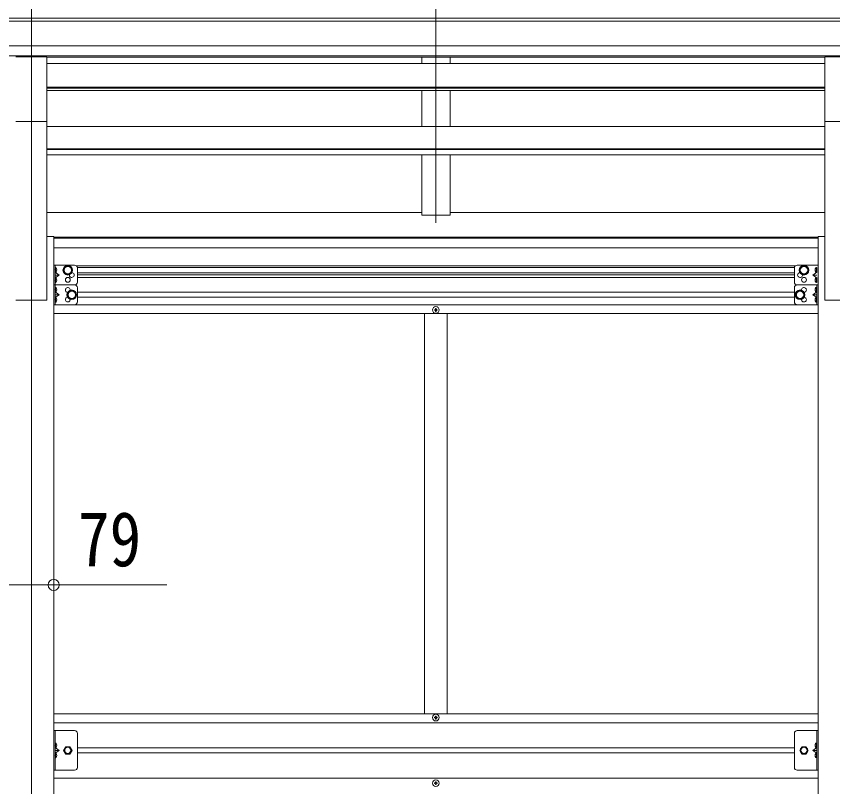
# Model space of a CAD drawing. Units: millimetres at full size; details may follow other scales. Extents: x -5590 to 5652, y -3902 to 3858.
# Drawn here: x 2788 to 4233, y -192 to 1170 of the extents above; entities that cross this region are included whole.
import ezdxf
from ezdxf.enums import TextEntityAlignment as Align

# ---------------------------------------------------------------- set-up
doc = ezdxf.new("R2010")
doc.units = ezdxf.units.MM
doc.header["$LTSCALE"] = 20
doc.header["$PDMODE"] = 32
doc.header["$PDSIZE"] = 20
for name, color, linetype, lineweight in [('0-1_本体', 4, 'Continuous', 9), ('0-2_部品', 7, 'Continuous', 9), ('0-8_PARTS2', 2, 'Continuous', 9), ('0-A_寸法', 6, 'Continuous', 9), ('1-1_GLASS', 4, 'Continuous', 9), ('1-2_GLASS_SEAL', 4, 'Continuous', 9)]:
    doc.layers.add(name, color=color, linetype=linetype, lineweight=lineweight)
doc.styles.add('ＭＳ ゴシック', font='')
doc.styles.get('ＭＳ ゴシック').set_extended_font_data('MS Gothic')

msp = doc.modelspace()

# ---------------------------------------------------------------- linework, layer by layer
at = {"layer": '0-1_本体'}
for p, q in [((2104.8, 1167.03), (4955.8, 1167.03)), ((2104.8, 1161.68), (4955.8, 1161.68)), ((2104.8, 1118.16), (4955.8, 1118.16)), ((2104.8, 1100.48), (4955.8, 1100.48)), ((2841.9, 1098.11), (4218.8, 1098.11)), ((2841.9, 1086.86), (4218.8, 1086.86)), ((3505.4, 1098.05), (3505.4, 1086.86)), ((3555.4, 1098.05), (3555.4, 1086.86)), ((2841.9, 1044.93), (4218.8, 1044.93)), ((2841.9, 1043.43), (4218.8, 1043.43)), ((2841.9, 1039.23), (4218.8, 1039.23)), ((3505.4, 1039.23), (3505.4, 975.5)), ((3555.4, 1039.23), (3555.4, 975.5)), ((2841.9, 668.28), (2841.9, 985.07)), ((4218.8, 985.07), (4218.8, 668.28)), ((2841.92, 975.5), (4218.81, 975.5)), ((2841.9, 936.06), (4218.8, 936.06)), ((2841.9, 934.58), (4218.8, 934.58)), ((2841.9, 925.33), (4218.8, 925.33)), ((3505.4, 925.33), (3505.4, 818.84)), ((3555.4, 925.33), (3555.4, 818.84)), ((2841.9, 823.66), (3505.4, 823.66)), ((3555.4, 823.66), (4218.8, 823.66)), ((3505.4, 818.84), (3555.4, 818.84)), ((2841.9, 780.85), (2853.9, 780.85)), ((2853.9, 780.85), (2853.9, -1681.61)), ((4206.8, 780.84), (4218.8, 780.84)), ((4206.8, 780.84), (4206.8, -1681.61)), ((2853.9, 779.56), (4206.8, 779.56)), ((2853.9, 778.16), (4206.8, 778.16)), ((2853.9, 760.79), (4206.8, 760.79)), ((2786.9, 668.28), (2841.9, 668.28)), ((4218.8, 668.28), (4273.8, 668.28))]:
    msp.add_line(p, q, dxfattribs=at)
at = {"layer": '0-2_部品'}
for p, q in [((2786.9, 1098.79), (2841.9, 1098.79)), ((2841.9, 984.64), (2841.9, 1098.79)), ((4218.8, 1098.79), (4273.8, 1098.79)), ((4218.8, 984.64), (4218.8, 1098.79)), ((2786.9, 984.64), (2841.9, 984.64)), ((4218.8, 984.64), (4273.8, 984.64))]:
    msp.add_line(p, q, dxfattribs=at)
at = {"layer": '0-8_PARTS2'}
for p, q in [((2814.3, 1210.55), (2814.3, -1752.9)), ((3530.4, 1211.97), (3530.4, 805.18))]:
    msp.add_line(p, q, dxfattribs=at)
at = {"layer": '0-A_寸法'}
for p, q in [((2774.8, 164.44), (2853.8, 164.44)), ((2853.8, 164.44), (3053.8, 164.44))]:
    msp.add_line(p, q, dxfattribs=at)
msp.add_point((2853.8, 164.44), dxfattribs=at)
at = {"layer": '1-1_GLASS'}
for p, q in [((2893.8, 729.28), (4166.8, 729.28)), ((2895.78, 725.78), (4164.83, 725.78)), ((2895.8, 716.78), (4164.8, 716.78)), ((2895.8, 713.28), (4164.8, 713.28)), ((4164.8, 708.28), (2895.8, 708.28)), ((2895.8, 682.4), (4164.8, 682.4)), ((2786.8, 668.28), (2841.8, 668.28)), ((2895.8, 673.4), (4164.8, 673.4)), ((4218.8, 668.28), (4273.8, 668.28)), ((2853.8, 659.9), (4206.8, 659.9)), ((2853.8, 644.4), (4206.8, 644.4)), ((3510.3, 644.4), (3510.3, -63.22)), ((3550.3, 644.4), (3550.3, -63.22)), ((2853.8, -63.72), (4206.8, -63.72)), ((2853.8, -79.22), (4206.8, -79.22)), ((2895.8, -123.72), (4164.8, -123.72)), ((4164.8, -132.72), (2895.8, -132.72)), ((2853.8, -177.22), (4206.8, -177.22))]:
    msp.add_line(p, q, dxfattribs=at)
at = {"layer": '1-2_GLASS_SEAL'}
for p, q in [((2853.8, 730.28), (2853.8, 695.28)), ((2890.8, 730.28), (2853.8, 730.28)), ((2856.3, 730.28), (2856.3, 695.28)), ((2856.8, 725.78), (2857.6, 725.64)), ((2895.8, 725.28), (2895.8, 700.28)), ((4164.8, 725.28), (4164.8, 700.28)), ((4169.8, 730.28), (4206.8, 730.28)), ((4203.8, 725.78), (4203, 725.64)), ((2856.8, 717.78), (2856.3, 717.86)), ((2856.3, 712.78), (2863.3, 712.78)), ((2856.8, 717.78), (2857.6, 717.92)), ((4204.3, 712.78), (4197.3, 712.78)), ((4203.8, 717.78), (4203, 717.92)), ((4203.8, 717.78), (4204.3, 717.86)), ((2890.8, 695.28), (2853.8, 695.28)), ((2853.8, 695.28), (2853.8, 660.28)), ((2890.8, 695.28), (2853.8, 695.28)), ((2856.8, 699.78), (2856.3, 699.86)), ((2856.3, 695.28), (2856.3, 660.28)), ((2856.8, 707.78), (2857.6, 707.64)), ((2856.8, 699.78), (2857.6, 699.92)), ((4169.8, 695.28), (4206.8, 695.28)), ((4203.8, 707.78), (4203, 707.64)), ((4203.8, 699.78), (4203, 699.92)), ((4203.8, 699.78), (4204.3, 699.86)), ((4204.3, 695.28), (4204.3, 660.28)), ((4206.8, 695.28), (4206.8, 660.28)), ((2856.8, 682.78), (2856.3, 682.86)), ((2856.8, 690.78), (2857.6, 690.64)), ((2856.8, 682.78), (2857.6, 682.92)), ((2895.8, 690.28), (2895.8, 665.28)), ((4164.8, 690.28), (4164.8, 665.28)), ((4203.8, 690.78), (4203, 690.64)), ((4203.8, 682.78), (4203, 682.92)), ((4203.8, 682.78), (4204.3, 682.86)), ((2856.3, 677.78), (2863.3, 677.78)), ((2856.8, 664.78), (2856.3, 664.86)), ((2856.8, 672.78), (2857.6, 672.64)), ((2856.8, 664.78), (2857.6, 664.92)), ((4204.3, 677.78), (4197.3, 677.78)), ((4203.8, 672.78), (4203, 672.64)), ((4203.8, 664.78), (4203, 664.92)), ((4203.8, 664.78), (4204.3, 664.86)), ((2890.8, 660.28), (2853.8, 660.28)), ((3528.8, 651.4), (3527.8, 651.4)), ((3531.8, 650.4), (3532.8, 650.4)), ((4169.8, 660.28), (4206.8, 660.28)), ((3528.8, -70.72), (3527.8, -70.72)), ((3531.8, -69.72), (3532.8, -69.72)), ((2890.8, -93.22), (2853.8, -93.22)), ((2856.3, -93.22), (2856.3, -163.22)), ((2895.8, -158.22), (2895.8, -98.22)), ((4164.8, -158.22), (4164.8, -98.22)), ((4169.8, -93.22), (4206.8, -93.22)), ((4204.3, -93.22), (4204.3, -163.22)), ((2856.8, -115.22), (2857.6, -115.36)), ((4203.8, -115.22), (4203, -115.36)), ((2856.8, -123.22), (2856.3, -123.14)), ((2856.3, -123.22), (2863.3, -128.22)), ((2856.3, -128.22), (2863.3, -128.22)), ((2856.3, -133.22), (2863.3, -128.22)), ((2856.8, -123.22), (2857.6, -123.08)), ((4204.3, -123.22), (4197.3, -128.22)), ((4204.3, -128.22), (4197.3, -128.22)), ((4204.3, -133.22), (4197.3, -128.22)), ((4203.8, -123.22), (4203, -123.08)), ((4203.8, -123.22), (4204.3, -123.14)), ((2856.8, -141.22), (2856.3, -141.14)), ((2856.8, -133.22), (2857.6, -133.36)), ((2856.8, -141.22), (2857.6, -141.08)), ((4203.8, -133.22), (4203, -133.36)), ((4203.8, -141.22), (4203, -141.08)), ((4203.8, -141.22), (4204.3, -141.14)), ((3528.8, -185.72), (3527.8, -185.72)), ((3531.8, -186.72), (3532.8, -186.72))]:
    msp.add_line(p, q, dxfattribs=at)
for points in [[(2855.92, 721.78), (2856.55, 722.96), (2858.78, 724.08)], [(2856.8, 717.78), (2856.8, 725.78), (2856.3, 725.69), (2856.3, 717.86)], [(4204.68, 721.78), (4204.05, 722.96), (4201.82, 724.08)], [(4203.8, 717.78), (4203.8, 725.78), (4204.3, 725.69), (4204.3, 717.86)], [(2855.92, 721.78), (2856.55, 720.59), (2858.78, 719.48)], [(2856.3, 717.78), (2863.3, 712.78), (2856.3, 707.78)], [(4204.3, 717.78), (4197.3, 712.78), (4204.3, 707.78)], [(4204.68, 721.78), (4204.05, 720.59), (4201.82, 719.48)], [(2855.92, 703.78), (2856.55, 704.96), (2858.78, 706.08)], [(2855.92, 703.78), (2856.55, 702.59), (2858.78, 701.48)], [(2856.8, 699.78), (2856.8, 707.78), (2856.3, 707.69), (2856.3, 699.86)], [(4204.68, 703.78), (4204.05, 704.96), (4201.82, 706.08)], [(4204.68, 703.78), (4204.05, 702.59), (4201.82, 701.48)], [(4203.8, 699.78), (4203.8, 707.78), (4204.3, 707.69), (4204.3, 699.86)], [(2855.92, 686.78), (2856.55, 687.96), (2858.78, 689.08)], [(2855.92, 686.78), (2856.55, 685.59), (2858.78, 684.48)], [(2856.8, 682.78), (2856.8, 690.78), (2856.3, 690.69), (2856.3, 682.86)], [(2856.3, 682.78), (2863.3, 677.78), (2856.3, 672.78)], [(4204.3, 682.78), (4197.3, 677.78), (4204.3, 672.78)], [(4204.68, 686.78), (4204.05, 687.96), (4201.82, 689.08)], [(4204.68, 686.78), (4204.05, 685.59), (4201.82, 684.48)], [(4203.8, 682.78), (4203.8, 690.78), (4204.3, 690.69), (4204.3, 682.86)], [(2855.92, 668.78), (2856.55, 669.96), (2858.78, 671.08)], [(2855.92, 668.78), (2856.55, 667.59), (2858.78, 666.48)], [(2856.8, 664.78), (2856.8, 672.78), (2856.3, 672.69), (2856.3, 664.86)], [(4204.68, 668.78), (4204.05, 669.96), (4201.82, 671.08)], [(4204.68, 668.78), (4204.05, 667.59), (4201.82, 666.48)], [(4203.8, 664.78), (4203.8, 672.78), (4204.3, 672.69), (4204.3, 664.86)], [(3527.8, 651.4), (3527.8, 650.4), (3528.8, 650.4)], [(3530.8, 652.4), (3530.8, 653.4), (3529.8, 653.4), (3529.8, 652.4)], [(3532.8, 650.4), (3532.8, 651.4), (3531.8, 651.4)], [(3529.8, 649.4), (3529.8, 648.4), (3530.8, 648.4), (3530.8, 649.4)], [(3527.8, -70.72), (3527.8, -69.72), (3528.8, -69.72)], [(3529.8, -68.72), (3529.8, -67.72), (3530.8, -67.72), (3530.8, -68.72)], [(3530.8, -71.72), (3530.8, -72.72), (3529.8, -72.72), (3529.8, -71.72)], [(3532.8, -69.72), (3532.8, -70.72), (3531.8, -70.72)], [(2890.8, -163.22), (2853.8, -163.22), (2853.8, -93.22)], [(4169.8, -163.22), (4206.8, -163.22), (4206.8, -93.22)], [(2856.8, -123.22), (2856.8, -115.22), (2856.3, -115.31), (2856.3, -123.14)], [(4203.8, -123.22), (4203.8, -115.22), (4204.3, -115.31), (4204.3, -123.14)], [(2855.92, -119.22), (2856.55, -118.04), (2858.78, -116.92)], [(2855.92, -119.22), (2856.55, -120.41), (2858.78, -121.52)], [(4204.68, -119.22), (4204.05, -118.04), (4201.82, -116.92)], [(4204.68, -119.22), (4204.05, -120.41), (4201.82, -121.52)], [(2855.92, -137.22), (2856.55, -136.04), (2858.78, -134.92)], [(2855.92, -137.22), (2856.55, -138.41), (2858.78, -139.52)], [(2856.8, -141.22), (2856.8, -133.22), (2856.3, -133.31), (2856.3, -141.14)], [(4204.68, -137.22), (4204.05, -136.04), (4201.82, -134.92)], [(4204.68, -137.22), (4204.05, -138.41), (4201.82, -139.52)], [(4203.8, -141.22), (4203.8, -133.22), (4204.3, -133.31), (4204.3, -141.14)], [(3527.8, -185.72), (3527.8, -186.72), (3528.8, -186.72)], [(3530.8, -184.72), (3530.8, -183.72), (3529.8, -183.72), (3529.8, -184.72)], [(3529.8, -187.72), (3529.8, -188.72), (3530.8, -188.72), (3530.8, -187.72)], [(3532.8, -186.72), (3532.8, -185.72), (3531.8, -185.72)]]:
    msp.add_lwpolyline(points, dxfattribs=at)
for points in [[(2878.8, 713.77), (2872.3, 717.52), (2872.3, 725.03), (2878.8, 728.78), (2885.3, 725.03), (2885.3, 717.52)], [(4181.8, 713.77), (4188.3, 717.52), (4188.3, 725.03), (4181.8, 728.78), (4175.3, 725.03), (4175.3, 717.52)], [(2885.8, 670.27), (2879.3, 674.02), (2879.3, 681.53), (2885.8, 685.28), (2892.3, 681.53), (2892.3, 674.02)], [(4174.8, 670.27), (4181.3, 674.02), (4181.3, 681.53), (4174.8, 685.28), (4168.3, 681.53), (4168.3, 674.02)], [(2871.3, -128.22), (2875.05, -134.72), (2882.55, -134.72), (2886.31, -128.22), (2882.55, -121.72), (2875.05, -121.72)], [(4189.31, -128.22), (4185.55, -134.72), (4178.05, -134.72), (4174.29, -128.22), (4178.05, -121.72), (4185.55, -121.72)]]:
    msp.add_lwpolyline(points, close=True, dxfattribs=at)
for centre, radius in [((2878.8, 721.28), 8.5), ((2878.8, 721.28), 7.5), ((2878.8, 721.28), 6.5), ((4181.8, 721.28), 8.5), ((4181.8, 721.28), 7.5), ((4181.8, 721.28), 6.5), ((2878.8, 704.28), 4.25), ((4181.8, 704.28), 4.25), ((2885.8, 677.78), 8.5), ((2885.8, 677.78), 7.5), ((2885.8, 677.78), 6.5), ((4174.8, 677.78), 8.5), ((4174.8, 677.78), 7.5), ((4174.8, 677.78), 6.5), ((3530.3, 650.9), 5.9), ((3530.3, -70.22), 5.9), ((2878.8, -128.22), 6.5), ((2878.8, -128.22), 5.5), ((4181.8, -128.22), 6.5), ((4181.8, -128.22), 5.5), ((3530.3, -186.22), 5.9)]:
    msp.add_circle(centre, radius, dxfattribs=at)
for centre, radius, start, end in [((2857.45, 724.75), 0.9, 32.05588, 80), ((2852.7, 721.78), 6.5, 327.94412, 32.05588), ((2890.8, 725.28), 5, 0, 90), ((4169.8, 725.28), 5, 90, 180), ((4207.9, 721.78), 6.5, 147.94412, 212.05588), ((4203.15, 724.75), 0.9, 100, 147.94412), ((2857.45, 718.8), 0.9, 280, 327.94412), ((2885.8, 712.78), 4.25, 173.70569, 85.23923), ((4174.8, 712.78), 4.25, 94.76077, 6.29431), ((4203.15, 718.8), 0.9, 212.05588, 260), ((2857.45, 706.75), 0.9, 32.05588, 80), ((2857.45, 700.8), 0.9, 280, 327.94412), ((2852.7, 703.78), 6.5, 327.94412, 32.05588), ((2890.8, 700.28), 5, 270, 0), ((2890.8, 690.28), 5, 0, 90), ((4169.8, 700.28), 5, 180, 270), ((4169.8, 690.28), 5, 90, 180), ((4207.9, 703.78), 6.5, 147.94412, 212.05588), ((4203.15, 706.75), 0.9, 100, 147.94412), ((4203.15, 700.8), 0.9, 212.05588, 260), ((2857.45, 689.75), 0.9, 32.05588, 80), ((2857.45, 683.8), 0.9, 280, 327.94412), ((2852.7, 686.78), 6.5, 327.94412, 32.05588), ((2878.8, 686.28), 4.25, 353.70569, 265.23923), ((4181.8, 686.28), 4.25, 274.76077, 186.29431), ((4207.9, 686.78), 6.5, 147.94412, 212.05588), ((4203.15, 689.75), 0.9, 100, 147.94412), ((4203.15, 683.8), 0.9, 212.05588, 260), ((2857.45, 671.75), 0.9, 32.05588, 80), ((2857.45, 665.8), 0.9, 280, 327.94412), ((2852.7, 668.78), 6.5, 327.94412, 32.05588), ((2878.8, 669.28), 4.25, 94.76077, 6.29431), ((2890.8, 665.28), 5, 270, 0), ((4169.8, 665.28), 5, 180, 270), ((4181.8, 669.28), 4.25, 173.70569, 85.23923), ((4207.9, 668.78), 6.5, 147.94412, 212.05588), ((4203.15, 671.75), 0.9, 100, 147.94412), ((4203.15, 665.8), 0.9, 212.05588, 260), ((3528.8, 652.4), 1, 270, 0), ((3528.8, 649.4), 1, 0, 90), ((3531.8, 652.4), 1, 180, 270), ((3531.8, 649.4), 1, 90, 180), ((3528.8, -68.72), 1, 270, 0), ((3528.8, -71.72), 1, 0, 90), ((3531.8, -68.72), 1, 180, 270), ((3531.8, -71.72), 1, 90, 180), ((2890.8, -98.22), 5, 0, 90), ((4169.8, -98.22), 5, 90, 180), ((2857.45, -116.25), 0.9, 32.05588, 80), ((4203.15, -116.25), 0.9, 100, 147.94412), ((2857.45, -122.2), 0.9, 280, 327.94412), ((2852.7, -119.22), 6.5, 327.94412, 32.05588), ((4207.9, -119.22), 6.5, 147.94412, 212.05588), ((4203.15, -122.2), 0.9, 212.05588, 260), ((2857.45, -134.25), 0.9, 32.05588, 80), ((2857.45, -140.2), 0.9, 280, 327.94412), ((2852.7, -137.22), 6.5, 327.94412, 32.05588), ((4207.9, -137.22), 6.5, 147.94412, 212.05588), ((4203.15, -134.25), 0.9, 100, 147.94412), ((4203.15, -140.2), 0.9, 212.05588, 260), ((2890.8, -158.22), 5, 270, 0), ((4169.8, -158.22), 5, 180, 270), ((3528.8, -184.72), 1, 270, 0), ((3528.8, -187.72), 1, 0, 90), ((3531.8, -184.72), 1, 180, 270), ((3531.8, -187.72), 1, 90, 180)]:
    msp.add_arc(centre, radius, start, end, dxfattribs=at)

# ---------------------------------------------------------------- texts
at = {"layer": '0-A_寸法', "color": 7, "style": 'ＭＳ ゴシック', "width": 0.85}
msp.add_text('79', height=96.77, dxfattribs=at).set_placement((2896.8, 168.44), align=Align.BOTTOM_LEFT)

doc.saveas('drawing.dxf')
